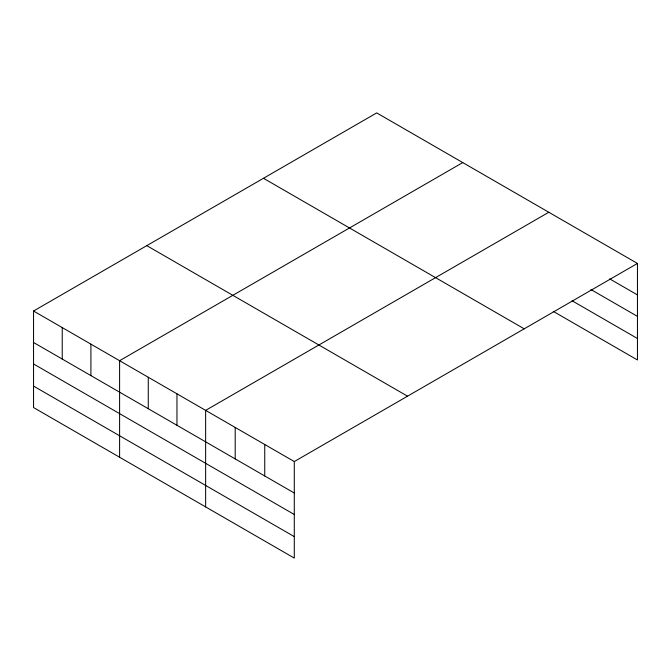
<?xml version="1.0" encoding="UTF-8"?>
<svg xmlns="http://www.w3.org/2000/svg" width="671" height="671" viewBox="0 0 671 671"><rect width="100%" height="100%" fill="white"/><g stroke="black" fill="none" stroke-linecap="round" stroke-linejoin="round"><path stroke-width="1.01" d="M553.273 311.378L637.45 359.975L637.45 263.443L376.708 112.904L33.55 311.025L33.55 407.557L294.292 558.096L294.292 461.564L33.55 311.025M462.755 162.583L119.597 360.704L119.597 457.236M548.794 212.262L205.636 410.384L205.636 506.915M294.292 461.564L637.45 263.443M609.687 278.884L637.45 294.905M590.883 289.495L637.45 316.376M572.078 300.759L637.45 338.503M263.468 178.285L524.21 328.824M146.79 245.645L407.532 396.184M33.55 342.487L294.292 493.026M33.55 363.959L294.292 514.498M33.55 386.085L294.292 536.624M264.743 444.504L264.743 475.965M235.194 427.444L235.194 458.905M176.959 393.818L176.959 425.288M148.274 377.261L148.274 408.723M90.912 344.148L90.912 375.609M62.235 327.582L62.235 359.052"/></g></svg>
